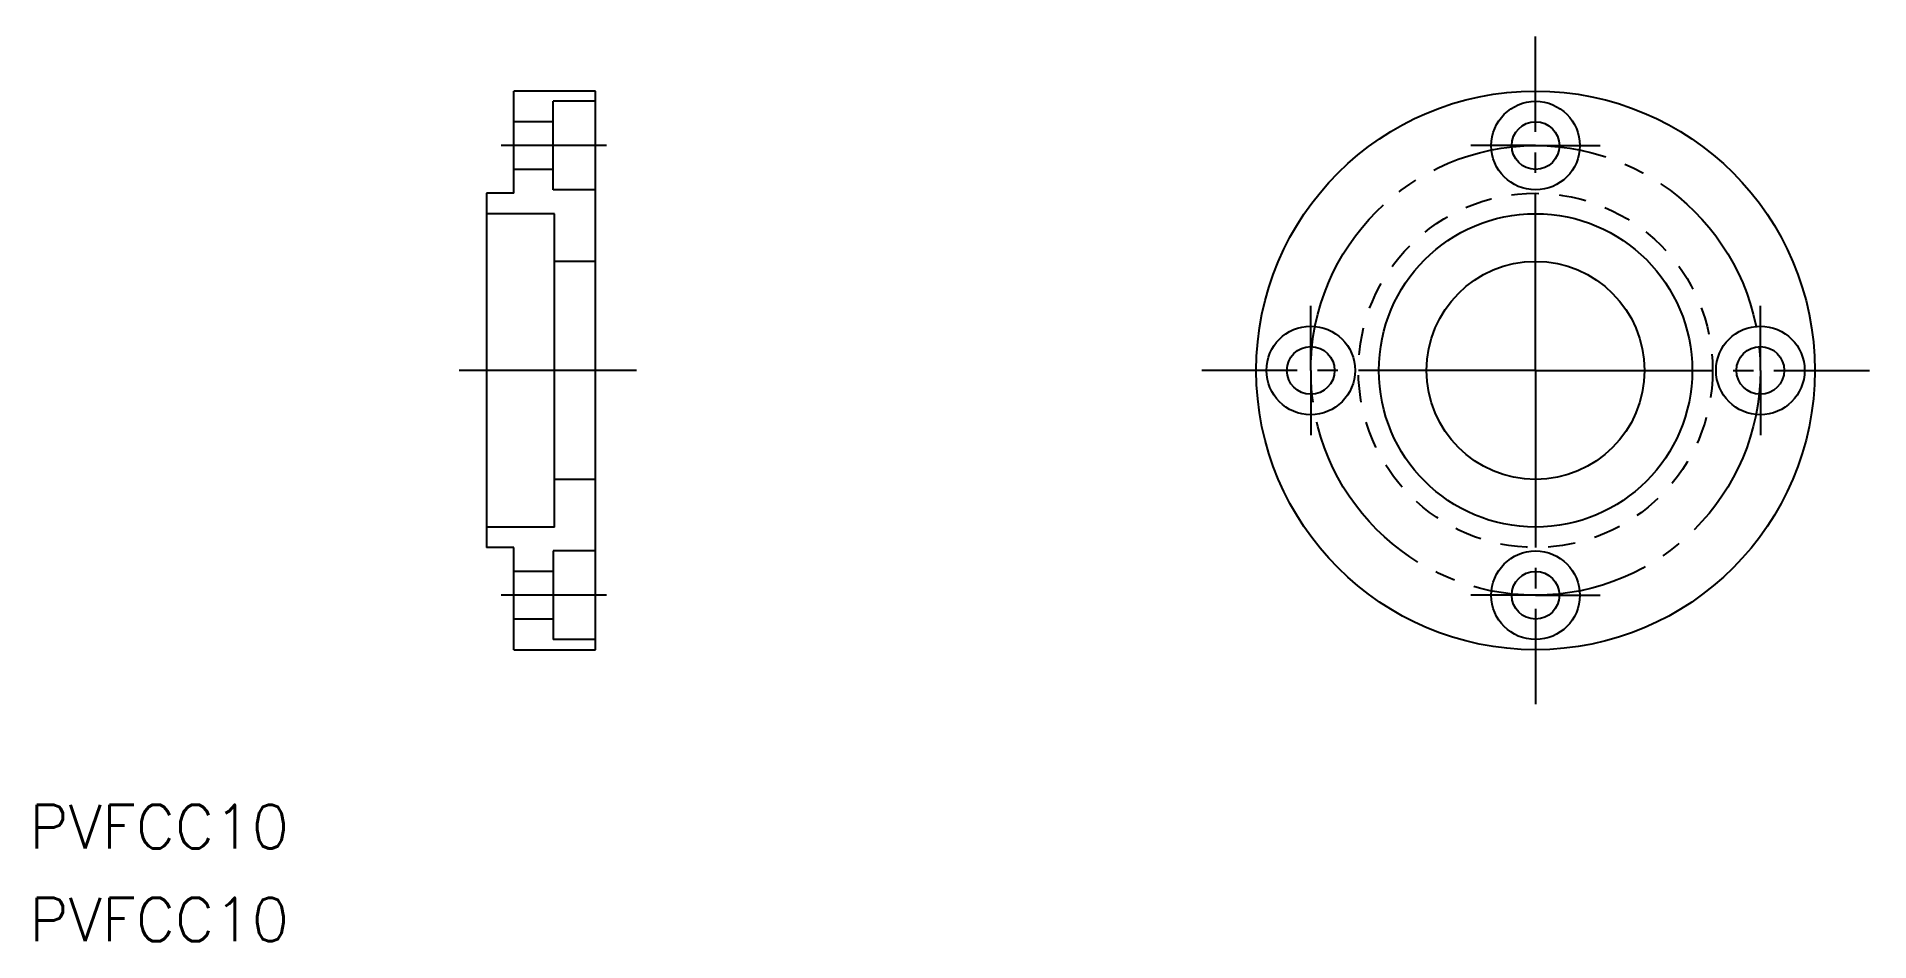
# Model space of a CAD drawing. Extents: x 29 to 164, y 777 to 843.
import ezdxf

# ---------------------------------------------------------------- set-up
doc = ezdxf.new("R2010")
doc.units = 0
doc.linetypes.add('CENTER', pattern=[17.5, 13, -1.5, 1.5, -1.5])
doc.linetypes.add('DASHED', pattern=[3.5, 2, -1.5])
doc.layers.get('0').update_dxf_attribs({"linetype": 'CONTINUOUS'})
doc.layers.add('CENTER', color=1, linetype='CENTER')
doc.styles.get("Standard").update_dxf_attribs({"font": 'txt.shx', "bigfont": '@extfont2.shx'})

msp = doc.modelspace()

# ---------------------------------------------------------------- linework, layer by layer
at = {"color": 7, "linetype": 'CONTINUOUS'}
for p, q in [((70.18, 838.99), (64.18, 838.99)), ((64.18, 831.49), (64.18, 838.99)), ((67.08, 831.74), (67.08, 838.24)), ((70.18, 838.24), (67.08, 838.24)), ((70.18, 797.99), (70.18, 838.99)), ((67.08, 836.74), (64.18, 836.74)), ((67.08, 833.24), (64.18, 833.24)), ((64.18, 831.49), (62.18, 831.49)), ((62.18, 831.49), (62.18, 805.49)), ((70.18, 831.74), (67.08, 831.74)), ((67.18, 829.99), (62.18, 829.99)), ((67.18, 806.99), (67.18, 829.99)), ((70.18, 826.49), (67.18, 826.49)), ((70.18, 810.49), (67.18, 810.49)), ((67.18, 806.99), (62.18, 806.99)), ((64.18, 805.49), (62.18, 805.49)), ((64.18, 797.99), (64.18, 805.49)), ((67.08, 805.24), (67.08, 798.74)), ((70.18, 805.24), (67.08, 805.24)), ((67.08, 803.74), (64.18, 803.74)), ((67.08, 800.24), (64.18, 800.24)), ((64.18, 797.99), (70.18, 797.99)), ((70.18, 798.74), (67.08, 798.74))]:
    msp.add_line(p, q, dxfattribs=at)
for centre, radius in [((139.18, 818.49), 20.5), ((139.18, 834.99), 3.25), ((139.18, 834.99), 1.75), ((139.18, 818.49), 11.5), ((139.18, 818.49), 8), ((122.68, 818.49), 3.25), ((155.68, 818.49), 3.25), ((122.68, 818.49), 1.75), ((155.68, 818.49), 1.75), ((139.18, 801.99), 3.25), ((139.18, 801.99), 1.75)]:
    msp.add_circle(centre, radius, dxfattribs=at)
at = {"color": 3, "linetype": 'DASHED'}
msp.add_circle((139.18, 818.49), 13, dxfattribs=at)
at = {"layer": 'CENTER', "color": 1, "linetype": 'CENTER'}
for p, q in [((139.18, 818.49), (139.18, 842.99)), ((70.98, 834.99), (63.25, 834.99)), ((139.18, 834.99), (134.43, 834.99)), ((139.18, 834.99), (143.93, 834.99)), ((122.68, 818.49), (122.68, 823.24)), ((155.68, 818.49), (155.68, 823.24)), ((73.18, 818.49), (59.18, 818.49)), ((139.18, 818.49), (114.68, 818.49)), ((122.68, 818.49), (122.68, 813.74)), ((139.18, 818.49), (139.18, 793.99)), ((139.18, 818.49), (163.68, 818.49)), ((155.68, 818.49), (155.68, 813.74)), ((70.98, 801.99), (63.25, 801.99)), ((139.18, 801.99), (134.43, 801.99)), ((139.18, 801.99), (143.93, 801.99))]:
    msp.add_line(p, q, dxfattribs=at)
msp.add_circle((139.18, 818.49), 16.5, dxfattribs=at)

# ---------------------------------------------------------------- texts
at = {"color": 7, "linetype": 'CONTINUOUS'}
for p in [(28.62, 783.41), (28.62, 776.59)]:
    msp.add_text('PVFCC10', height=3.2, dxfattribs=at).set_placement(p)

doc.saveas('drawing.dxf')
